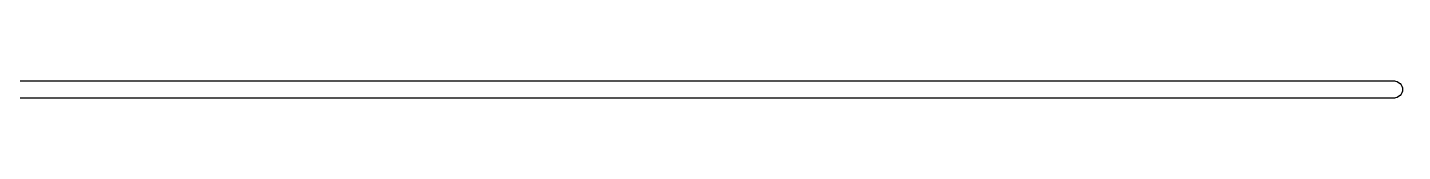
# Model space of a CAD drawing. Extents: x 99.9 to 130.1, y -164.7 to -96.1.
# Drawn here: x 120.41 to 130.06, y -105.06 to -104.94 of the extents above; entities that cross this region are included whole.
import ezdxf

# ---------------------------------------------------------------- set-up
doc = ezdxf.new("R2010")
doc.units = 0
doc.layers.add('BLACK', color=7, linetype='CONTINUOUS')

msp = doc.modelspace()

# ---------------------------------------------------------------- linework, layer by layer
at = {"layer": 'BLACK', "linetype": 'CONTINUOUS'}
for p, q in [((99.9971, -104.94), (130.003, -104.94)), ((130.003, -104.94), (130.012, -104.941)), ((130.012, -104.941), (130.023, -104.944)), ((130.023, -104.944), (130.033, -104.95)), ((130.033, -104.95), (130.043, -104.957)), ((130.043, -104.957), (130.05, -104.967)), ((130.05, -104.967), (130.056, -104.977)), ((130.056, -105.023), (130.05, -105.033)), ((130.056, -104.977), (130.059, -104.988)), ((130.059, -105.012), (130.056, -105.023)), ((130.059, -104.988), (130.06, -105)), ((130.06, -105), (130.059, -105.012)), ((130.003, -105.06), (99.9971, -105.06)), ((130.012, -105.059), (130.003, -105.06)), ((130.023, -105.056), (130.012, -105.059)), ((130.033, -105.05), (130.023, -105.056)), ((130.043, -105.043), (130.033, -105.05)), ((130.05, -105.033), (130.043, -105.043))]:
    msp.add_line(p, q, dxfattribs=at)

doc.saveas('drawing.dxf')
